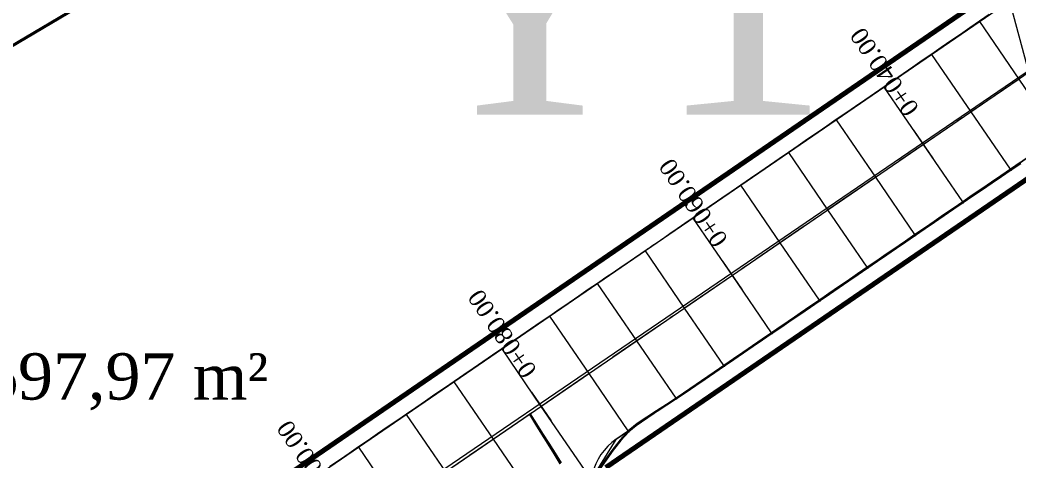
# Model space of a CAD drawing. Header units: metres. Extents: x 478603 to 489313, y 4282657 to 4289463.
# Drawn here: x 480256.8 to 480343.1, y 4287854.2 to 4287892.3 of the extents above; entities that cross this region are included whole.
import ezdxf

# ---------------------------------------------------------------- set-up
doc = ezdxf.new("R2010")
doc.units = ezdxf.units.M
doc.layers.get('0').update_dxf_attribs({"color": 5, "lineweight": 0})
for name, color, linetype, lineweight in [('102', 18, 'Continuous', 50), ('ADAKENARI', 18, 'Continuous', 0), ('DEGER', 18, 'Continuous', 20), ('EKS_2', 5, 'Continuous', 0), ('EKSENLER', 3, 'Continuous', 0), ('EYLUL_REV', 8, 'Continuous', 0), ('HAT_ENERJI_NAKIL_HAT', 18, 'Continuous', 0), ('HDA_2', 30, 'Continuous', 0), ('HDO_2', 30, 'Continuous', 0), ('HDO_5', 30, 'Continuous', 0), ('KALDIRIM', 11, 'Continuous', 0), ('KDA_2', 150, 'Continuous', 20), ('KYA_2', 1, 'Continuous', 20), ('KYO_2', 1, 'Continuous', 20), ('KYO_5', 1, 'Continuous', 20), ('PL_ALİNMAN', 1, 'Continuous', 0), ('PL_ENKESIT', 1, 'Continuous', 0), ('PL_KM', 4, 'Continuous', 0), ('PL_KMYAZI', 30, 'Continuous', 0), ('RAKORDMAN', 3, 'Continuous', 0), ('SEV_KYA_HDA', 3, 'Continuous', 0), ('SEV_KYO_HDO', 3, 'Continuous', 0), ('SNR_PLANONAMAA', 233, 'Continuous', 0), ('YKA_2', 33, 'Continuous', 0), ('YKO_2', 33, 'Continuous', 0), ('YKO_5', 33, 'Continuous', 0)]:
    doc.layers.add(name, color=color, linetype=linetype, lineweight=lineweight)
doc.styles.get("Standard").update_dxf_attribs({"font": 'times.ttf'})

msp = doc.modelspace()

# ---------------------------------------------------------------- linework, layer by layer
at = {"layer": '102'}
msp.add_line((480209.659, 4287862.507), (480331.35, 4287934.685), dxfattribs=at)
at = {"layer": 'ADAKENARI', "lineweight": 158}
for p, q in [((480355.138, 4287904.539), (479878.286, 4287578.027)), ((480307.39, 4287853.665), (480359.245, 4287889.171))]:
    msp.add_line(p, q, dxfattribs=at)
at = {"layer": 'EKS_2'}
for p in [(480338.957, 4287884.369, 947.472), (480334.831, 4287881.544, 947.335), (480330.706, 4287878.72, 947.199), (480326.58, 4287875.895, 947.062), (480322.454, 4287873.07, 946.925), (480318.329, 4287870.245, 946.789), (480314.203, 4287867.42, 946.652), (480310.078, 4287864.595, 946.515), (480305.952, 4287861.77, 946.379), (480301.827, 4287858.946, 946.242), (480297.701, 4287856.121, 946.105)]:
    msp.add_point(p, dxfattribs=at)
at = {"layer": 'EKSENLER'}
msp.add_line((480367.836, 4287904.143), (479880.565, 4287570.498), dxfattribs=at)
at = {"layer": 'EYLUL_REV'}
msp.add_polyline3d([(480471.201, 4287963.807, 0), (480411.058, 4287939.495, 0), (480373.978, 4287924.502, 0), (480343.568, 4287941.932, 0), (480328.513, 4287933.01, 0), (480209.659, 4287862.507, 0), (480158.622, 4287831.089, 0), (480107.089, 4287807.392, 0), (480075.624, 4287803.989, 0), (480036.897, 4287812.386, 0), (480027.305, 4287755.826, 0), (480036.676, 4287750.068, 0), (480014.066, 4287680.27, 0), (479997.781, 4287687.519, 0), (479973.308, 4287684.954, 0), (479956.49, 4287684.736, 0), (479950.875, 4287676.065, 0), (479887.548, 4287640.795, 0), (479851.106, 4287601.914, 0)], dxfattribs=at)
at = {"layer": 'HAT_ENERJI_NAKIL_HAT'}
msp.add_line((480390.692, 4287919.794, 119.215), (480231.917, 4287811.599, 119.215), dxfattribs=at)
at = {"layer": 'HDA_2'}
for points in [[(480340.512, 4287892.718, 947.466), (480339.687, 4287892.153, 947.439), (480338.862, 4287891.588, 947.411), (480338.036, 4287891.023, 947.384), (480337.211, 4287890.458, 947.357), (480336.386, 4287889.893, 947.329), (480335.561, 4287889.328, 947.302), (480334.736, 4287888.763, 947.275), (480333.911, 4287888.198, 947.247), (480333.086, 4287887.633, 947.22), (480332.261, 4287887.068, 947.193), (480331.436, 4287886.503, 947.165), (480330.611, 4287885.938, 947.138), (480329.785, 4287885.373, 947.111), (480328.96, 4287884.808, 947.083), (480328.135, 4287884.243, 947.056), (480327.31, 4287883.678, 947.029), (480326.485, 4287883.114, 947.001), (480325.66, 4287882.549, 946.974), (480324.835, 4287881.984, 946.947), (480324.01, 4287881.419, 946.919), (480323.185, 4287880.854, 946.892), (480322.359, 4287880.289, 946.865), (480321.534, 4287879.724, 946.837), (480320.709, 4287879.159, 946.81), (480319.884, 4287878.594, 946.783), (480319.059, 4287878.029, 946.755), (480318.234, 4287877.464, 946.728), (480317.409, 4287876.899, 946.701), (480316.584, 4287876.334, 946.673), (480315.759, 4287875.769, 946.646), (480314.933, 4287875.204, 946.619), (480314.848, 4287875.145, 946.619)], [(480307.903, 4287870.39, 946.431), (480306.682, 4287869.554, 946.345), (480305.857, 4287868.989, 946.318), (480305.032, 4287868.424, 946.291), (480304.207, 4287867.859, 946.263), (480303.382, 4287867.294, 946.236), (480302.557, 4287866.729, 946.208), (480301.732, 4287866.164, 946.181), (480300.907, 4287865.599, 946.154), (480300.081, 4287865.034, 946.127), (480299.256, 4287864.469, 946.099), (480298.431, 4287863.904, 946.072), (480297.606, 4287863.339, 946.044), (480296.781, 4287862.775, 946.017), (480295.956, 4287862.21, 945.99), (480295.131, 4287861.645, 945.962), (480294.306, 4287861.08, 945.935), (480293.481, 4287860.515, 945.908), (480292.655, 4287859.95, 945.88), (480291.83, 4287859.385, 945.853), (480291.005, 4287858.82, 945.826), (480290.18, 4287858.255, 945.798), (480289.355, 4287857.69, 945.771), (480288.53, 4287857.125, 945.744), (480287.705, 4287856.56, 945.716), (480286.88, 4287855.995, 945.689), (480286.055, 4287855.43, 945.662), (480285.229, 4287854.865, 945.634), (480284.404, 4287854.3, 945.607), (480283.579, 4287853.735, 945.58)]]:
    msp.add_polyline3d(points, dxfattribs=at)
for p in [(480339.687, 4287892.153, 947.439), (480335.561, 4287889.328, 947.302), (480331.436, 4287886.503, 947.165), (480327.31, 4287883.678, 947.029), (480323.185, 4287880.854, 946.892), (480319.059, 4287878.029, 946.755), (480314.933, 4287875.204, 946.619), (480306.682, 4287869.554, 946.345), (480302.557, 4287866.729, 946.208), (480298.431, 4287863.904, 946.072), (480294.306, 4287861.08, 945.935), (480290.18, 4287858.255, 945.798), (480286.055, 4287855.43, 945.662)]:
    msp.add_point(p, dxfattribs=at)
at = {"layer": 'HDO_2'}
msp.add_polyline3d([(480343.177, 4287879.975, 947.329), (480342.352, 4287879.41, 947.302), (480341.527, 4287878.845, 947.275), (480340.702, 4287878.28, 947.247), (480339.877, 4287877.715, 947.22), (480339.052, 4287877.15, 947.193), (480338.227, 4287876.586, 947.165), (480337.401, 4287876.021, 947.138), (480336.576, 4287875.456, 947.111), (480335.751, 4287874.891, 947.083), (480334.926, 4287874.326, 947.056), (480334.101, 4287873.761, 947.029), (480333.276, 4287873.196, 947.001), (480332.451, 4287872.631, 946.974), (480331.626, 4287872.066, 946.947), (480330.801, 4287871.501, 946.919), (480329.975, 4287870.936, 946.892), (480329.15, 4287870.371, 946.865), (480328.325, 4287869.806, 946.837), (480327.5, 4287869.241, 946.81), (480326.675, 4287868.676, 946.783), (480325.85, 4287868.111, 946.755), (480325.025, 4287867.546, 946.728), (480324.2, 4287866.981, 946.701), (480323.375, 4287866.416, 946.673), (480322.55, 4287865.851, 946.646), (480321.724, 4287865.286, 946.619), (480320.899, 4287864.721, 946.591), (480320.074, 4287864.157, 946.564), (480319.248, 4287863.592, 946.537), (480318.423, 4287863.027, 946.509), (480317.599, 4287862.461, 946.482), (480316.776, 4287861.894, 946.455), (480315.953, 4287861.325, 946.427), (480315.129, 4287860.758, 946.4), (480314.304, 4287860.193, 946.373), (480313.473, 4287859.636, 946.345), (480312.633, 4287859.093, 946.318), (480311.789, 4287858.556, 946.291), (480310.95, 4287858.012, 946.263), (480310.126, 4287857.445, 946.236), (480309.348, 4287856.811, 946.208), (480308.653, 4287856.056, 946.175), (480308.005, 4287855.232, 946.141), (480307.379, 4287854.377, 946.107), (480306.771, 4287853.494, 946.073)], dxfattribs=at)
for p in [(480342.352, 4287879.41, 947.302), (480338.227, 4287876.586, 947.165), (480334.101, 4287873.761, 947.029), (480329.975, 4287870.936, 946.892), (480325.85, 4287868.111, 946.755), (480321.724, 4287865.286, 946.619), (480317.599, 4287862.461, 946.482), (480313.473, 4287859.636, 946.345), (480309.348, 4287856.811, 946.208)]:
    msp.add_point(p, dxfattribs=at)
at = {"layer": 'HDO_5'}
msp.add_polyline3d([(480300.803, 4287858.245, 945.646), (480301.332, 4287857.395, 945.618), (480301.861, 4287856.545, 945.591), (480302.39, 4287855.695, 945.563), (480302.919, 4287854.845, 945.536), (480303.448, 4287853.996, 945.509)], dxfattribs=at)
msp.add_point((480300.803, 4287858.245, 945.646), dxfattribs=at)
at = {"layer": 'KALDIRIM'}
for p, q in [((480358.428, 4287904.974), (479877.175, 4287575.448)), ((480308.298, 4287856.105), (480358.898, 4287890.752))]:
    msp.add_line(p, q, dxfattribs=at)
msp.add_arc((480311.122, 4287851.979), 5, 124.40035, 209.23825, dxfattribs=at)
at = {"layer": 'KDA_2'}
msp.add_polyline3d([(480311.66, 4287872.95, 946.56), (480311.486, 4287872.832, 946.543), (480311.312, 4287872.713, 946.527), (480311.139, 4287872.596, 946.51), (480310.97, 4287872.481, 946.494), (480310.812, 4287872.373, 946.479), (480310.673, 4287872.277, 946.486), (480310.544, 4287872.188, 946.492), (480310.419, 4287872.102, 946.499), (480310.295, 4287872.016, 946.505), (480310.171, 4287871.931, 946.511)], dxfattribs=at)
msp.add_point((480310.812, 4287872.373, 946.479), dxfattribs=at)
at = {"layer": 'KYA_2'}
for points in [[(480340.491, 4287892.749, 947.837), (480339.667, 4287892.182, 947.792), (480338.843, 4287891.615, 947.742), (480338.019, 4287891.049, 947.692), (480337.195, 4287890.482, 947.642), (480336.371, 4287889.915, 947.592), (480335.548, 4287889.348, 947.542), (480334.724, 4287888.781, 947.495), (480333.9, 4287888.214, 947.448), (480333.076, 4287887.648, 947.401), (480332.252, 4287887.081, 947.353), (480331.428, 4287886.515, 947.306), (480330.603, 4287885.949, 947.275), (480329.778, 4287885.384, 947.244), (480328.953, 4287884.819, 947.213), (480328.128, 4287884.254, 947.182), (480327.303, 4287883.689, 947.151), (480326.478, 4287883.123, 947.114), (480325.653, 4287882.557, 947.077), (480324.829, 4287881.991, 947.04), (480324.004, 4287881.425, 947.003), (480323.18, 4287880.86, 946.966), (480322.358, 4287880.295, 946.928), (480321.535, 4287879.73, 946.89), (480320.712, 4287879.166, 946.852), (480319.888, 4287878.6, 946.813), (480319.058, 4287878.03, 946.775), (480318.219, 4287877.455, 946.743), (480317.376, 4287876.878, 946.712), (480316.538, 4287876.304, 946.681), (480315.714, 4287875.739, 946.65), (480314.933, 4287875.204, 946.62), (480314.232, 4287874.722, 946.608), (480313.574, 4287874.269, 946.595), (480312.931, 4287873.826, 946.583), (480312.295, 4287873.388, 946.572), (480311.66, 4287872.95, 946.56)], [(480310.171, 4287871.931, 946.511), (480309.488, 4287871.467, 946.487), (480308.803, 4287871.002, 946.463), (480308.114, 4287870.534, 946.438), (480307.413, 4287870.057, 946.414), (480306.68, 4287869.558, 946.388), (480305.887, 4287869.017, 946.37), (480305.063, 4287868.453, 946.35), (480304.227, 4287867.881, 946.331), (480303.388, 4287867.308, 946.312), (480302.552, 4287866.736, 946.292), (480301.722, 4287866.169, 946.27), (480300.897, 4287865.604, 946.248), (480300.073, 4287865.041, 946.226), (480299.249, 4287864.477, 946.205), (480298.425, 4287863.914, 946.183), (480297.6, 4287863.349, 946.157), (480296.775, 4287862.784, 946.132), (480295.95, 4287862.219, 946.107), (480295.124, 4287861.654, 946.082), (480294.299, 4287861.09, 946.056), (480293.474, 4287860.525, 946.031), (480292.648, 4287859.96, 946.007), (480291.823, 4287859.395, 945.982), (480290.998, 4287858.831, 945.957), (480290.173, 4287858.266, 945.932), (480289.347, 4287857.7, 945.901), (480288.522, 4287857.135, 945.87), (480287.697, 4287856.569, 945.84), (480286.872, 4287856.004, 945.809), (480286.048, 4287855.439, 945.778), (480285.226, 4287854.876, 945.747), (480284.404, 4287854.313, 945.715), (480283.581, 4287853.749, 945.684)]]:
    msp.add_polyline3d(points, dxfattribs=at)
for p in [(480339.667, 4287892.182, 947.792), (480335.548, 4287889.348, 947.542), (480331.428, 4287886.515, 947.306), (480327.303, 4287883.689, 947.151), (480323.18, 4287880.86, 946.966), (480319.058, 4287878.03, 946.775), (480314.933, 4287875.204, 946.62), (480306.68, 4287869.558, 946.388), (480302.552, 4287866.736, 946.292), (480298.425, 4287863.914, 946.183), (480294.299, 4287861.09, 946.056), (480290.173, 4287858.266, 945.932), (480286.048, 4287855.439, 945.778)]:
    msp.add_point(p, dxfattribs=at)
at = {"layer": 'KYO_2'}
msp.add_polyline3d([(480343.236, 4287879.889, 948.368), (480342.409, 4287879.327, 948.311), (480341.582, 4287878.766, 948.243), (480340.754, 4287878.204, 948.175), (480339.926, 4287877.643, 948.107), (480339.099, 4287877.082, 948.039), (480338.272, 4287876.519, 947.971), (480337.446, 4287875.955, 947.944), (480336.621, 4287875.39, 947.918), (480335.796, 4287874.825, 947.892), (480334.972, 4287874.259, 947.865), (480334.147, 4287873.694, 947.839), (480333.322, 4287873.129, 947.815), (480332.497, 4287872.563, 947.791), (480331.672, 4287871.998, 947.768), (480330.847, 4287871.433, 947.744), (480330.022, 4287870.867, 947.72), (480329.197, 4287870.302, 947.695), (480328.373, 4287869.737, 947.669), (480327.548, 4287869.171, 947.644), (480326.723, 4287868.606, 947.618), (480325.897, 4287868.042, 947.593), (480325.071, 4287867.478, 947.543), (480324.245, 4287866.915, 947.493), (480323.418, 4287866.353, 947.443), (480322.592, 4287865.79, 947.393), (480321.765, 4287865.226, 947.343), (480320.94, 4287864.662, 947.311), (480320.114, 4287864.098, 947.279), (480319.289, 4287863.533, 947.247), (480318.463, 4287862.968, 947.215), (480317.638, 4287862.403, 947.183), (480316.814, 4287861.838, 947.128), (480315.989, 4287861.272, 947.073), (480315.164, 4287860.708, 947.018), (480314.337, 4287860.145, 946.962), (480313.505, 4287859.59, 946.907), (480312.665, 4287859.047, 946.899), (480311.822, 4287858.508, 946.89), (480310.984, 4287857.962, 946.881), (480310.162, 4287857.393, 946.873), (480309.385, 4287856.757, 946.864), (480308.692, 4287855.999, 946.869), (480308.047, 4287855.172, 946.874), (480307.423, 4287854.313, 946.879), (480306.817, 4287853.427, 946.884)], dxfattribs=at)
for p in [(480342.409, 4287879.327, 948.311), (480338.272, 4287876.519, 947.971), (480334.147, 4287873.694, 947.839), (480330.022, 4287870.867, 947.72), (480325.897, 4287868.042, 947.593), (480321.765, 4287865.226, 947.343), (480317.638, 4287862.403, 947.183), (480313.505, 4287859.59, 946.907), (480309.385, 4287856.757, 946.864)]:
    msp.add_point(p, dxfattribs=at)
at = {"layer": 'KYO_5'}
msp.add_polyline3d([(480300.871, 4287858.291, 946.466), (480301.406, 4287857.446, 946.517), (480301.942, 4287856.6, 946.568), (480302.477, 4287855.755, 946.619), (480303.013, 4287854.91, 946.67), (480303.548, 4287854.064, 946.721)], dxfattribs=at)
msp.add_point((480300.871, 4287858.291, 946.466), dxfattribs=at)
at = {"layer": 'PL_ALİNMAN'}
for p, q in [((480343.082, 4287887.194), (480338.957, 4287884.369)), ((480338.132, 4287883.804), (480337.719, 4287883.522)), ((480336.894, 4287882.957), (480332.768, 4287880.132)), ((480331.943, 4287879.567), (480331.531, 4287879.285)), ((480330.706, 4287878.72), (480326.58, 4287875.895)), ((480325.755, 4287875.33), (480325.342, 4287875.047)), ((480324.517, 4287874.482), (480320.392, 4287871.657)), ((480319.567, 4287871.092), (480319.154, 4287870.81)), ((480318.329, 4287870.245), (480314.203, 4287867.42)), ((480313.378, 4287866.855), (480312.966, 4287866.573)), ((480312.141, 4287866.008), (480308.015, 4287863.183)), ((480307.19, 4287862.618), (480306.777, 4287862.335)), ((480305.952, 4287861.77), (480301.827, 4287858.946)), ((480301.002, 4287858.381), (480300.589, 4287858.098)), ((480299.764, 4287857.533), (480295.638, 4287854.708))]:
    msp.add_line(p, q, dxfattribs=at)
at = {"layer": 'PL_ENKESIT'}
for points in [[(480346.543, 4287882.14, 948.596), (480346.478, 4287882.235, 947.439), (480346.472, 4287882.243, 947.489), (480343.082, 4287887.194, 947.609), (480339.692, 4287892.145, 947.489), (480339.687, 4287892.153, 947.439), (480339.667, 4287892.182, 947.792)], [(480342.409, 4287879.327, 948.311), (480342.352, 4287879.41, 947.302), (480342.346, 4287879.419, 947.352), (480338.957, 4287884.369, 947.472), (480335.567, 4287889.32, 947.352), (480335.561, 4287889.328, 947.302), (480335.548, 4287889.348, 947.542)], [(480338.272, 4287876.519, 947.971), (480338.227, 4287876.586, 947.165), (480338.221, 4287876.594, 947.215), (480334.831, 4287881.544, 947.335), (480331.441, 4287886.495, 947.215), (480331.436, 4287886.503, 947.165), (480331.428, 4287886.515, 947.306)], [(480334.147, 4287873.694, 947.839), (480334.101, 4287873.761, 947.029), (480334.095, 4287873.769, 947.079), (480330.706, 4287878.72, 947.199), (480327.316, 4287883.67, 947.079), (480327.31, 4287883.678, 947.029), (480327.303, 4287883.689, 947.151)], [(480330.022, 4287870.867, 947.72), (480329.975, 4287870.936, 946.892), (480329.97, 4287870.944, 946.942), (480326.58, 4287875.895, 947.062), (480323.19, 4287880.845, 946.942), (480323.185, 4287880.854, 946.892), (480323.18, 4287880.86, 946.966)], [(480325.897, 4287868.042, 947.593), (480325.85, 4287868.111, 946.755), (480325.844, 4287868.119, 946.805), (480322.454, 4287873.07, 946.925), (480319.065, 4287878.021, 946.805), (480319.059, 4287878.029, 946.755), (480319.058, 4287878.03, 946.775)], [(480321.765, 4287865.226, 947.343), (480321.724, 4287865.286, 946.619), (480321.719, 4287865.294, 946.669), (480318.329, 4287870.245, 946.789), (480314.939, 4287875.196, 946.669), (480314.933, 4287875.204, 946.619), (480314.933, 4287875.204, 946.62)], [(480317.638, 4287862.403, 947.183), (480317.599, 4287862.461, 946.482), (480317.593, 4287862.469, 946.532), (480314.203, 4287867.42, 946.652), (480310.814, 4287872.371, 946.532), (480310.812, 4287872.373, 946.479)], [(480313.505, 4287859.59, 946.907), (480313.473, 4287859.636, 946.345), (480313.468, 4287859.645, 946.395), (480310.078, 4287864.595, 946.515), (480306.688, 4287869.546, 946.395), (480306.682, 4287869.554, 946.345), (480306.68, 4287869.558, 946.388)], [(480309.385, 4287856.757, 946.864), (480309.348, 4287856.811, 946.208), (480309.342, 4287856.82, 946.259), (480305.952, 4287861.77, 946.379), (480302.562, 4287866.721, 946.259), (480302.557, 4287866.729, 946.208), (480302.552, 4287866.736, 946.292)], [(480306.249, 4287852.487, 946.89), (480306.201, 4287852.557, 946.037), (480306.195, 4287852.565, 946.087), (480301.827, 4287858.946, 946.242), (480298.437, 4287863.896, 946.122), (480298.431, 4287863.904, 946.072), (480298.425, 4287863.914, 946.183)], [(480303.731, 4287847.314, 946.781), (480303.678, 4287847.391, 945.844), (480303.673, 4287847.399, 945.894), (480297.701, 4287856.121, 946.105), (480294.311, 4287861.071, 945.985), (480294.306, 4287861.08, 945.935), (480294.299, 4287861.09, 946.056)], [(480300.871, 4287858.291, 946.466), (480300.803, 4287858.245, 945.646), (480300.795, 4287858.239, 945.696), (480289.474, 4287850.488, 945.97), (480279.573, 4287843.708, 945.73), (480279.565, 4287843.703, 945.539)], [(480299.637, 4287844.443, 946.536), (480299.59, 4287844.512, 945.706), (480299.585, 4287844.52, 945.756), (480293.576, 4287853.296, 945.968), (480290.186, 4287858.246, 945.848), (480290.18, 4287858.255, 945.798), (480290.173, 4287858.266, 945.932)], [(480295.543, 4287841.573, 946.288), (480295.502, 4287841.632, 945.568), (480295.496, 4287841.64, 945.618), (480289.45, 4287850.471, 945.832), (480286.06, 4287855.422, 945.712), (480286.055, 4287855.43, 945.662), (480286.048, 4287855.439, 945.778)]]:
    msp.add_polyline3d(points, dxfattribs=at)
at = {"layer": 'PL_KM'}
for p, q in [((480333.984, 4287882.782), (480335.679, 4287880.307)), ((480317.481, 4287871.483), (480319.176, 4287869.007)), ((480300.979, 4287860.183), (480302.674, 4287857.708))]:
    msp.add_line(p, q, dxfattribs=at)
at = {"layer": 'RAKORDMAN'}
for p, q in [((480358.428, 4287904.974), (480272.951, 4287846.445)), ((480358.976, 4287890.804), (480331.645, 4287872.091)), ((480331.645, 4287872.091), (480308.256, 4287856.076)), ((480308.256, 4287856.076), (480306.173, 4287852.688))]:
    msp.add_line(p, q, dxfattribs=at)
at = {"layer": 'SEV_KYA_HDA'}
for p, q in [((480339.667, 4287892.182, 947.792), (480339.677, 4287892.168, 947.616)), ((480338.019, 4287891.049, 947.692), (480338.036, 4287891.023, 947.384)), ((480336.371, 4287889.915, 947.592), (480336.379, 4287889.904, 947.461)), ((480334.724, 4287888.781, 947.495), (480334.736, 4287888.763, 947.275)), ((480333.076, 4287887.648, 947.401), (480333.081, 4287887.641, 947.31)), ((480331.428, 4287886.515, 947.306), (480331.436, 4287886.503, 947.165)), ((480329.778, 4287885.384, 947.244), (480329.782, 4287885.379, 947.177)), ((480328.128, 4287884.254, 947.182), (480328.135, 4287884.243, 947.056)), ((480326.478, 4287883.123, 947.114), (480326.482, 4287883.118, 947.058)), ((480324.829, 4287881.991, 947.04), (480324.835, 4287881.984, 946.947)), ((480323.18, 4287880.86, 946.966), (480323.182, 4287880.857, 946.929)), ((480321.531, 4287879.728, 946.89), (480321.534, 4287879.724, 946.837)), ((480319.882, 4287878.596, 946.813), (480319.883, 4287878.595, 946.798)), ((480318.233, 4287877.465, 946.744), (480318.234, 4287877.464, 946.728)), ((480316.583, 4287876.335, 946.682), (480316.583, 4287876.334, 946.678)), ((480314.933, 4287875.204, 946.62), (480314.933, 4287875.204, 946.619)), ((480306.68, 4287869.558, 946.388), (480306.681, 4287869.556, 946.367)), ((480305.028, 4287868.43, 946.35), (480305.032, 4287868.424, 946.291)), ((480303.377, 4287867.301, 946.311), (480303.38, 4287867.297, 946.274)), ((480301.727, 4287866.172, 946.27), (480301.732, 4287866.164, 946.181)), ((480300.076, 4287865.043, 946.227), (480300.079, 4287865.039, 946.177)), ((480298.425, 4287863.914, 946.183), (480298.431, 4287863.904, 946.072)), ((480296.774, 4287862.784, 946.132), (480296.778, 4287862.779, 946.075)), ((480295.124, 4287861.654, 946.082), (480295.131, 4287861.645, 945.962)), ((480293.474, 4287860.525, 946.031), (480293.477, 4287860.52, 945.97)), ((480291.823, 4287859.395, 945.982), (480291.83, 4287859.385, 945.853)), ((480290.173, 4287858.266, 945.932), (480290.176, 4287858.26, 945.865)), ((480288.523, 4287857.135, 945.87), (480288.53, 4287857.125, 945.744)), ((480286.873, 4287856.005, 945.809), (480286.876, 4287856, 945.749)), ((480285.223, 4287854.874, 945.746), (480285.229, 4287854.865, 945.634))]:
    msp.add_line(p, q, dxfattribs=at)
at = {"layer": 'SEV_KYO_HDO'}
for p, q in [((480341.582, 4287878.766, 948.243), (480341.527, 4287878.845, 947.275)), ((480339.926, 4287877.643, 948.107), (480339.902, 4287877.679, 947.664)), ((480338.272, 4287876.519, 947.971), (480338.227, 4287876.586, 947.165)), ((480336.621, 4287875.39, 947.918), (480336.599, 4287875.423, 947.514)), ((480334.972, 4287874.259, 947.865), (480334.926, 4287874.326, 947.056)), ((480333.322, 4287873.129, 947.815), (480333.299, 4287873.162, 947.408)), ((480331.672, 4287871.998, 947.768), (480331.626, 4287872.066, 946.947)), ((480330.022, 4287870.867, 947.72), (480329.999, 4287870.902, 947.306)), ((480328.373, 4287869.737, 947.669), (480328.325, 4287869.806, 946.837)), ((480326.723, 4287868.606, 947.618), (480326.699, 4287868.641, 947.2)), ((480325.071, 4287867.478, 947.543), (480325.025, 4287867.546, 946.728)), ((480323.418, 4287866.353, 947.443), (480323.396, 4287866.384, 947.058)), ((480321.765, 4287865.226, 947.343), (480321.724, 4287865.286, 946.619)), ((480320.114, 4287864.098, 947.279), (480320.094, 4287864.127, 946.921)), ((480318.463, 4287862.968, 947.215), (480318.423, 4287863.027, 946.509)), ((480316.814, 4287861.838, 947.128), (480316.795, 4287861.866, 946.791)), ((480315.164, 4287860.708, 947.018), (480315.129, 4287860.758, 946.4)), ((480313.505, 4287859.59, 946.907), (480313.489, 4287859.613, 946.626)), ((480300.871, 4287858.291, 946.466), (480300.803, 4287858.245, 945.646)), ((480311.822, 4287858.508, 946.89), (480311.789, 4287858.556, 946.291)), ((480310.162, 4287857.393, 946.873), (480310.144, 4287857.419, 946.554)), ((480301.942, 4287856.6, 946.568), (480301.901, 4287856.573, 946.08)), ((480308.692, 4287855.999, 946.869), (480308.653, 4287856.056, 946.175)), ((480303.012, 4287854.91, 946.67), (480302.919, 4287854.845, 945.536)), ((480307.423, 4287854.313, 946.879), (480307.401, 4287854.345, 946.493))]:
    msp.add_line(p, q, dxfattribs=at)
at = {"layer": 'SNR_PLANONAMAA'}
for p, q in [((480331.348, 4287934.69, 942.48), (480351.141, 4287860.771, 942.48)), ((480209.659, 4287862.507, 942.48), (480328.513, 4287933.01, 942.48))]:
    msp.add_line(p, q, dxfattribs=at)
at = {"layer": 'YKA_2'}
msp.add_polyline3d([(480340.517, 4287892.71, 947.516), (480339.692, 4287892.145, 947.489), (480338.867, 4287891.58, 947.461), (480338.042, 4287891.015, 947.434), (480337.217, 4287890.45, 947.407), (480336.392, 4287889.885, 947.379), (480335.567, 4287889.32, 947.352), (480334.742, 4287888.755, 947.325), (480333.917, 4287888.19, 947.297), (480333.091, 4287887.625, 947.27), (480332.266, 4287887.06, 947.243), (480331.441, 4287886.495, 947.215), (480330.616, 4287885.93, 947.188), (480329.791, 4287885.365, 947.161), (480328.966, 4287884.8, 947.133), (480328.141, 4287884.235, 947.106), (480327.316, 4287883.67, 947.079), (480326.491, 4287883.105, 947.051), (480325.665, 4287882.54, 947.024), (480324.84, 4287881.975, 946.997), (480324.015, 4287881.41, 946.969), (480323.19, 4287880.845, 946.942), (480322.366, 4287880.281, 946.915), (480321.542, 4287879.717, 946.887), (480320.718, 4287879.152, 946.86), (480319.893, 4287878.587, 946.833), (480319.065, 4287878.021, 946.805), (480318.232, 4287877.45, 946.778), (480317.397, 4287876.879, 946.75), (480316.565, 4287876.309, 946.722), (480315.741, 4287875.744, 946.695), (480314.939, 4287875.196, 946.669), (480314.181, 4287874.676, 946.643), (480313.453, 4287874.178, 946.619), (480312.756, 4287873.701, 946.596), (480312.123, 4287873.268, 946.575), (480311.66, 4287872.95, 946.56), (480311.508, 4287872.846, 946.56), (480311.521, 4287872.855, 946.56), (480311.587, 4287872.901, 946.56), (480311.652, 4287872.945, 946.56), (480311.66, 4287872.95, 946.56), (480311.555, 4287872.878, 946.556), (480311.386, 4287872.763, 946.551), (480311.195, 4287872.632, 946.545), (480310.999, 4287872.498, 946.538), (480310.814, 4287872.371, 946.532), (480310.648, 4287872.258, 946.526), (480310.497, 4287872.154, 946.521), (480310.358, 4287872.059, 946.517), (480310.239, 4287871.977, 946.513), (480310.171, 4287871.931, 946.511), (480310.198, 4287871.95, 946.511), (480310.269, 4287871.998, 946.511), (480310.335, 4287872.043, 946.511), (480310.342, 4287872.048, 946.511), (480310.171, 4287871.931, 946.511), (480309.673, 4287871.59, 946.494), (480308.995, 4287871.126, 946.472), (480308.25, 4287870.616, 946.447), (480307.478, 4287870.087, 946.421), (480306.688, 4287869.546, 946.395), (480305.873, 4287868.988, 946.368), (480305.048, 4287868.423, 946.341), (480304.22, 4287867.856, 946.313), (480303.391, 4287867.288, 946.286), (480302.562, 4287866.721, 946.259), (480301.736, 4287866.155, 946.231), (480300.911, 4287865.59, 946.204), (480300.086, 4287865.026, 946.177), (480299.262, 4287864.461, 946.149), (480298.437, 4287863.896, 946.122), (480297.612, 4287863.331, 946.094), (480296.787, 4287862.766, 946.067), (480295.962, 4287862.201, 946.04), (480295.136, 4287861.636, 946.012), (480294.311, 4287861.071, 945.985), (480293.486, 4287860.506, 945.958), (480292.661, 4287859.941, 945.93), (480291.836, 4287859.376, 945.903), (480291.011, 4287858.812, 945.876), (480290.186, 4287858.246, 945.848), (480289.36, 4287857.681, 945.821), (480288.535, 4287857.116, 945.794), (480287.71, 4287856.551, 945.766), (480286.885, 4287855.986, 945.739), (480286.06, 4287855.422, 945.712), (480285.237, 4287854.858, 945.684), (480284.414, 4287854.294, 945.657), (480283.591, 4287853.731, 945.63)], dxfattribs=at)
for p in [(480339.692, 4287892.145, 947.489), (480335.567, 4287889.32, 947.352), (480331.441, 4287886.495, 947.215), (480327.316, 4287883.67, 947.079), (480323.19, 4287880.845, 946.942), (480319.065, 4287878.021, 946.805), (480314.939, 4287875.196, 946.669), (480310.814, 4287872.371, 946.532), (480306.688, 4287869.546, 946.395), (480302.562, 4287866.721, 946.259), (480298.437, 4287863.896, 946.122), (480294.311, 4287861.071, 945.985), (480290.186, 4287858.246, 945.848), (480286.06, 4287855.422, 945.712)]:
    msp.add_point(p, dxfattribs=at)
at = {"layer": 'YKO_2'}
msp.add_polyline3d([(480343.172, 4287879.984, 947.379), (480342.346, 4287879.419, 947.352), (480341.521, 4287878.854, 947.325), (480340.696, 4287878.289, 947.297), (480339.871, 4287877.724, 947.27), (480339.046, 4287877.159, 947.243), (480338.221, 4287876.594, 947.215), (480337.396, 4287876.029, 947.188), (480336.571, 4287875.464, 947.161), (480335.746, 4287874.899, 947.133), (480334.92, 4287874.334, 947.106), (480334.095, 4287873.769, 947.079), (480333.27, 4287873.204, 947.051), (480332.445, 4287872.639, 947.024), (480331.62, 4287872.074, 946.997), (480330.795, 4287871.509, 946.969), (480329.97, 4287870.944, 946.942), (480329.145, 4287870.379, 946.915), (480328.32, 4287869.814, 946.887), (480327.494, 4287869.249, 946.86), (480326.669, 4287868.684, 946.833), (480325.844, 4287868.119, 946.805), (480325.019, 4287867.554, 946.778), (480324.194, 4287866.989, 946.751), (480323.369, 4287866.424, 946.723), (480322.544, 4287865.859, 946.696), (480321.719, 4287865.294, 946.669), (480320.893, 4287864.73, 946.641), (480320.068, 4287864.165, 946.614), (480319.243, 4287863.6, 946.587), (480318.418, 4287863.035, 946.559), (480317.593, 4287862.469, 946.532), (480316.77, 4287861.902, 946.505), (480315.947, 4287861.334, 946.477), (480315.124, 4287860.766, 946.45), (480314.298, 4287860.202, 946.423), (480313.468, 4287859.645, 946.395), (480312.627, 4287859.102, 946.368), (480311.784, 4287858.564, 946.341), (480310.944, 4287858.02, 946.313), (480310.121, 4287857.453, 946.286), (480309.342, 4287856.82, 946.259), (480308.647, 4287856.064, 946.225), (480308, 4287855.24, 946.192), (480307.373, 4287854.385, 946.157), (480306.766, 4287853.503, 946.123)], dxfattribs=at)
for p in [(480342.346, 4287879.419, 947.352), (480338.221, 4287876.594, 947.215), (480334.095, 4287873.769, 947.079), (480329.97, 4287870.944, 946.942), (480325.844, 4287868.119, 946.805), (480321.719, 4287865.294, 946.669), (480317.593, 4287862.469, 946.532), (480313.468, 4287859.645, 946.395), (480309.342, 4287856.82, 946.259)]:
    msp.add_point(p, dxfattribs=at)
at = {"layer": 'YKO_5'}
msp.add_polyline3d([(480300.795, 4287858.239, 945.696), (480301.324, 4287857.389, 945.668), (480301.853, 4287856.539, 945.641), (480302.382, 4287855.69, 945.613), (480302.911, 4287854.84, 945.586), (480303.44, 4287853.99, 945.559)], dxfattribs=at)
msp.add_point((480300.795, 4287858.239, 945.696), dxfattribs=at)

# ---------------------------------------------------------------- texts
msp.add_text('Y1', height=20).set_placement((480289.899, 4287884.112))
at = {"layer": 'DEGER'}
msp.add_text('8.697,97 m²', height=4, dxfattribs=at).set_placement((480249.089, 4287859.533))
at = {"layer": 'PL_KMYAZI'}
for s, p in [('0+040.00', (480334.515, 4287884.661)), ('0+060.00', (480318.013, 4287873.361)), ('0+080.00', (480301.511, 4287862.062)), ('0+100.00', (480285.008, 4287850.763))]:
    msp.add_text(s, height=1.5, rotation=484.40035, dxfattribs=at).set_placement(p)

doc.saveas('drawing.dxf')
